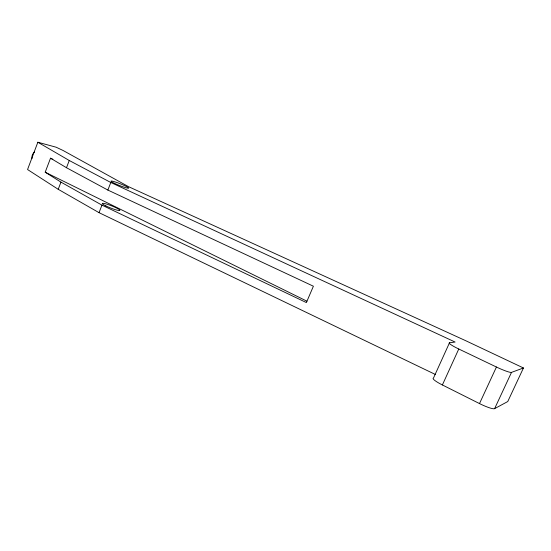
<?xml version="1.0" encoding="UTF-8"?>
<svg xmlns="http://www.w3.org/2000/svg" width="551" height="551" viewBox="0 0 551 551"><rect width="100%" height="100%" fill="white"/><g stroke="black" fill="none" stroke-linecap="round" stroke-linejoin="round"><path stroke-width="0.83" d="M37.854 142.234L69.254 160.493L110.813 182.498L455.112 342.04L449.506 342.77L433.485 378.055A13.603 2.128 25 0 0 442.384 384.956L479.494 403.58A14.044 2.183 25.5 0 0 494.612 408.649L507.76 401.541L523.45 367.978L465.65 340.676L128.576 186.686L63.089 150.492L56.14 147.213L37.854 142.234L27.55 169.536L58.213 189.303L99.022 212.658L435.586 374.577M50.527 158.192L66.485 167.718L107.858 190.061L313.395 286.217L306.377 302.582L101.963 205.144L60.968 182.126L45.196 172.208L50.527 158.192L52.848 159.308M58.213 189.303L60.968 182.126M66.485 167.718L69.254 160.493M99.022 212.658L101.963 205.144M107.858 190.061L110.813 182.498M442.384 384.956L458.776 349.003A13.679 1.584 24.4 0 1 449.506 342.77M479.494 403.58L496.43 367.021A14.126 1.625 24.7 0 0 511.507 372.38L523.45 367.978M494.612 408.649L511.507 372.38M458.776 349.003L496.43 367.021M45.196 172.208L306.921 301.177M32.068 158.419A4.828 3.161 -64.2 0 1 34.479 152.042M114.663 183.428A9.484 0.944 21.6 0 0 128.597 188.173A9.484 0.944 21.6 0 0 116.199 182.278A9.484 0.944 21.6 0 0 114.663 183.428M105.854 205.922A9.45 1.192 21.4 0 0 119.836 210.42A9.45 1.192 21.4 0 0 107.541 204.373A9.45 1.192 21.4 0 0 105.854 205.922"/></g></svg>
